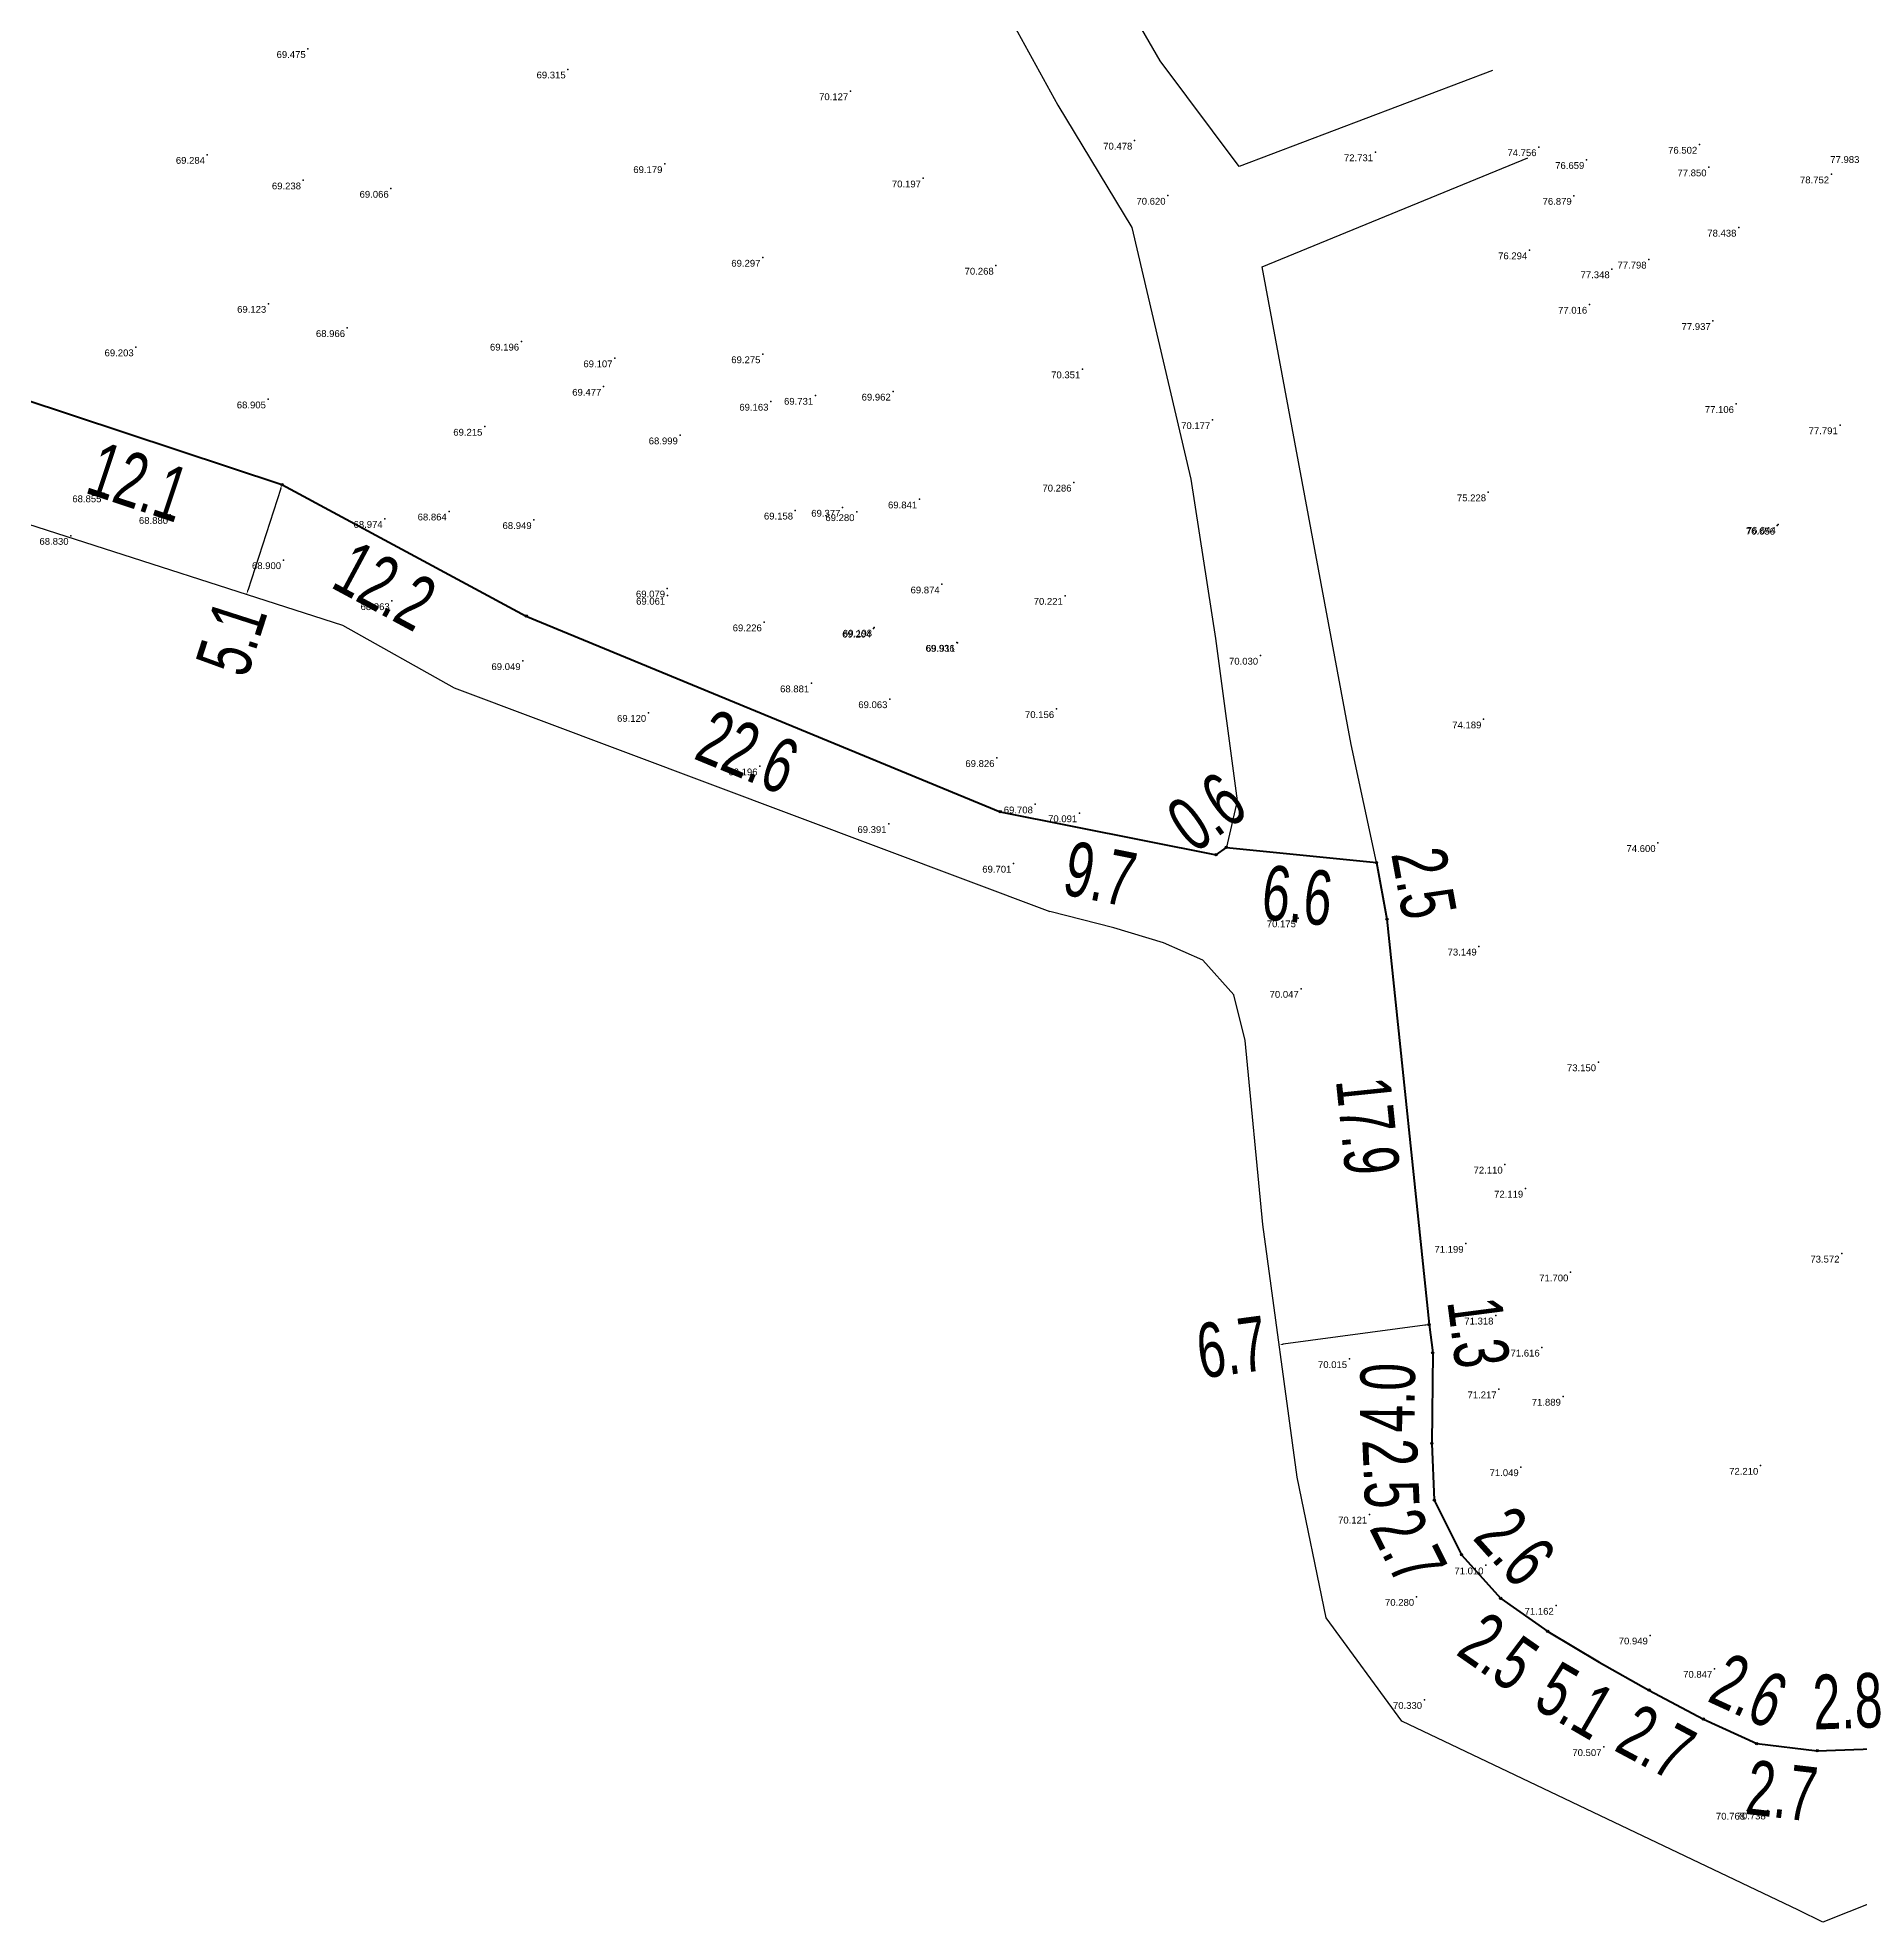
# Model space of a CAD drawing. Header units: millimetres. Extents: x 706139 to 707011, y 753722 to 954403.
# Drawn here: x 706292.8 to 706373, y 953740.5 to 953823.4 of the extents above; entities that cross this region are included whole.
import ezdxf
from ezdxf.enums import TextEntityAlignment as Align

# ---------------------------------------------------------------- set-up
doc = ezdxf.new("R2010")
doc.units = ezdxf.units.MM
doc.linetypes.add('SOLID_LINE', pattern=[0])
doc.layers.add('BD', color=1, linetype='Continuous', lineweight=40)
doc.layers.add('BD SYMBOL', color=7, linetype='Continuous', lineweight=30)
for name, color, linetype in [('dim', 7, 'Continuous'), ('Height', 7, 'Continuous'), ('RD', 5, 'Continuous')]:
    doc.layers.add(name, color=color, linetype=linetype)
doc.styles.add('DIM', font='ARIALN.TTF', dxfattribs={"width": 0.8, "height": 2.4})
doc.styles.get("Standard").update_dxf_attribs({"font": 'arial.ttf'})
doc.dimstyles.get("Standard").update_dxf_attribs({"dimtxt": 0.18, "dimasz": 0.18, "dimexe": 0.18, "dimexo": 0.0625, "dimgap": 0.09, "dimtad": 0, "dimtih": 1, "dimtoh": 1, "dimdec": 4, "dimzin": 0, "dimdsep": 46, "dimtxsty": 'Standard', "dimcen": 0.09, "dimadec": 0, "dimazin": 0, "dimtfac": 1, "dimtdec": 4, "dimtofl": 0, "dimtmove": 0, "dimatfit": 3, "dimfxl": 1, "dimtolj": 1, "dimtzin": 0, "dimarcsym": 0})

# ---------------------------------------------------------------- blocks, each defined once
blk = doc.blocks.new('BD')
at = {"linetype": 'ByBlock'}
for p, q in [((-0.037, -0.034), (0.037, 0.034)), ((-0.035, 0.035), (0.035, -0.035))]:
    blk.add_line(p, q, dxfattribs=at)
blk.add_circle((0, 0), 0.05)
blk.add_point((0, 0))
blk = doc.blocks.new('*D148')
at = {"layer": 'Defpoints', "color": 0, "transparency": 16777216}
for p in [(707619.839, 953718.936), (707619.917, 953716.818), (707622.744, 953716.922)]:
    blk.add_point(p, dxfattribs=at)
at = {"layer": 'dim', "color": 0, "transparency": 16777216, "insert": (707621.252, 953718.988), "char_height": 2.4, "attachment_point": 5, "rotation": 2.10685, "style": 'DIM'}
blk.add_mtext('\\A1;2.8', dxfattribs=at)
blk = doc.blocks.new('*D149')
at = {"layer": 'Defpoints', "color": 0, "transparency": 16777216}
for p in [(707617.256, 953717.134), (707619.917, 953716.818), (707617.028, 953715.215)]:
    blk.add_point(p, dxfattribs=at)
at = {"layer": 'dim', "color": 0, "transparency": 16777216, "insert": (707618.358, 953715.057), "char_height": 2.4, "attachment_point": 5, "rotation": 353.22771, "style": 'DIM'}
blk.add_mtext('\\A1;2.7', dxfattribs=at)
blk = doc.blocks.new('*D150')
at = {"layer": 'Defpoints', "color": 0, "transparency": 16777216}
for p in [(707615.723, 953720), (707614.904, 953718.211), (707617.256, 953717.134)]:
    blk.add_point(p, dxfattribs=at)
at = {"layer": 'dim', "color": 0, "transparency": 16777216, "insert": (707616.899, 953719.462), "char_height": 2.4, "attachment_point": 5, "rotation": 335.39657, "style": 'DIM'}
blk.add_mtext('\\A1;2.6', dxfattribs=at)
blk = doc.blocks.new('*D151')
at = {"layer": 'Defpoints', "color": 0, "transparency": 16777216}
for p in [(707612.507, 953719.489), (707611.627, 953717.84), (707614.904, 953718.211)]:
    blk.add_point(p, dxfattribs=at)
at = {"layer": 'dim', "color": 0, "transparency": 16777216, "insert": (707612.826, 953717.201), "char_height": 2.4, "attachment_point": 5, "rotation": 331.93496, "style": 'DIM'}
blk.add_mtext('\\A1;2.7', dxfattribs=at)
blk = doc.blocks.new('*D152')
at = {"layer": 'Defpoints', "color": 0, "transparency": 16777216}
for p in [(707608.054, 953722.074), (707607.031, 953720.312), (707612.507, 953719.489)]:
    blk.add_point(p, dxfattribs=at)
at = {"layer": 'dim', "color": 0, "transparency": 16777216, "insert": (707609.257, 953719.019), "char_height": 2.4, "attachment_point": 5, "rotation": 329.86451, "style": 'DIM'}
blk.add_mtext('\\A1;5.1', dxfattribs=at)
blk = doc.blocks.new('*D153')
at = {"layer": 'Defpoints', "color": 0, "transparency": 16777216}
for p in [(707605.983, 953723.522), (707604.851, 953721.904), (707608.054, 953722.074)]:
    blk.add_point(p, dxfattribs=at)
at = {"layer": 'dim', "color": 0, "transparency": 16777216, "insert": (707605.887, 953721.18), "char_height": 2.4, "attachment_point": 5, "rotation": 325.03956, "style": 'DIM'}
blk.add_mtext('\\A1;2.5', dxfattribs=at)
blk = doc.blocks.new('*D154')
at = {"layer": 'Defpoints', "color": 0, "transparency": 16777216}
for p in [(707605.742, 953726.779), (707604.257, 953725.449), (707605.983, 953723.522)]:
    blk.add_point(p, dxfattribs=at)
at = {"layer": 'dim', "color": 0, "transparency": 16777216, "insert": (707606.605, 953725.816), "char_height": 2.4, "attachment_point": 5, "rotation": 311.85057, "style": 'DIM'}
blk.add_mtext('\\A1;2.6', dxfattribs=at)
blk = doc.blocks.new('*D155')
at = {"layer": 'Defpoints', "color": 0, "transparency": 16777216}
for p in [(707603.056, 953727.85), (707601.328, 953726.986), (707604.257, 953725.449)]:
    blk.add_point(p, dxfattribs=at)
at = {"layer": 'dim', "color": 0, "transparency": 16777216, "insert": (707601.929, 953725.786), "char_height": 2.4, "attachment_point": 5, "rotation": 296.5746, "style": 'DIM'}
blk.add_mtext('\\A1;2.7', dxfattribs=at)
blk = doc.blocks.new('*D156')
at = {"layer": 'Defpoints', "color": 0, "transparency": 16777216}
for p in [(707601.081, 953730.269), (707602.949, 953730.349), (707603.056, 953727.85)]:
    blk.add_point(p, dxfattribs=at)
at = {"layer": 'dim', "color": 0, "transparency": 16777216, "insert": (707601.135, 953729.02), "char_height": 2.4, "attachment_point": 5, "rotation": 272.45174, "style": 'DIM'}
blk.add_mtext('\\A1;2.5', dxfattribs=at)
blk = doc.blocks.new('*D157')
at = {"layer": 'Defpoints', "color": 0, "transparency": 16777216}
for p in [(707601.034, 953734.354), (707602.988, 953734.335), (707602.949, 953730.349)]:
    blk.add_point(p, dxfattribs=at)
at = {"layer": 'dim', "color": 0, "transparency": 16777216, "insert": (707601.015, 953732.361), "char_height": 2.4, "attachment_point": 5, "rotation": 89.43942, "style": 'DIM'}
blk.add_mtext('\\A1;4.0', dxfattribs=at)
blk = doc.blocks.new('*D158')
at = {"layer": 'Defpoints', "color": 0, "transparency": 16777216}
for p in [(707602.826, 953735.58), (707604.914, 953735.852), (707602.988, 953734.335)]:
    blk.add_point(p, dxfattribs=at)
at = {"layer": 'dim', "color": 0, "transparency": 16777216, "insert": (707604.995, 953735.229), "char_height": 2.4, "attachment_point": 5, "rotation": 277.4137, "style": 'DIM'}
blk.add_mtext('\\A1;1.3', dxfattribs=at)
blk = doc.blocks.new('*D159')
at = {"layer": 'Defpoints', "color": 0, "transparency": 16777216}
for p in [(707600.972, 953753.425), (707599.193, 953753.24), (707602.826, 953735.58)]:
    blk.add_point(p, dxfattribs=at)
at = {"layer": 'dim', "color": 0, "transparency": 16777216, "insert": (707600.12, 953744.318), "char_height": 2.4, "attachment_point": 5, "rotation": 275.93144, "style": 'DIM'}
blk.add_mtext('\\A1;17.9', dxfattribs=at)
blk = doc.blocks.new('*D160')
at = {"layer": 'Defpoints', "color": 0, "transparency": 16777216}
for p in [(707600.514, 953755.912), (707602.366, 953756.253), (707600.972, 953753.425)]:
    blk.add_point(p, dxfattribs=at)
at = {"layer": 'dim', "color": 0, "transparency": 16777216, "insert": (707602.595, 953755.01), "char_height": 2.4, "attachment_point": 5, "rotation": 280.43454, "style": 'DIM'}
blk.add_mtext('\\A1;2.5', dxfattribs=at)
blk = doc.blocks.new('*D161')
at = {"layer": 'Defpoints', "color": 0, "transparency": 16777216}
for p in [(707593.906, 953756.586), (707600.514, 953755.912), (707593.723, 953754.796)]:
    blk.add_point(p, dxfattribs=at)
at = {"layer": 'dim', "color": 0, "transparency": 16777216, "insert": (707597.027, 953754.459), "char_height": 2.4, "attachment_point": 5, "rotation": 354.17611, "style": 'DIM'}
blk.add_mtext('\\A1;6.6', dxfattribs=at)
blk = doc.blocks.new('*D162')
at = {"layer": 'Defpoints', "color": 0, "transparency": 16777216}
for p in [(707592.432, 953757.675), (707593.449, 953756.258), (707593.906, 953756.586)]:
    blk.add_point(p, dxfattribs=at)
at = {"layer": 'dim', "color": 0, "transparency": 16777216, "insert": (707593.03, 953758.139), "char_height": 2.4, "attachment_point": 5, "rotation": 35.66792, "style": 'DIM'}
blk.add_mtext('\\A1;0.6', dxfattribs=at)
blk = doc.blocks.new('*D163')
at = {"layer": 'Defpoints', "color": 0, "transparency": 16777216}
for p in [(707583.952, 953758.154), (707583.592, 953756.35), (707593.449, 953756.258)]:
    blk.add_point(p, dxfattribs=at)
at = {"layer": 'dim', "color": 0, "transparency": 16777216, "insert": (707588.34, 953755.402), "char_height": 2.4, "attachment_point": 5, "rotation": 348.70979, "style": 'DIM'}
blk.add_mtext('\\A1;9.7', dxfattribs=at)
blk = doc.blocks.new('*D164')
at = {"layer": 'Defpoints', "color": 0, "transparency": 16777216}
for p in [(707563.082, 953766.768), (707562.391, 953765.094), (707583.952, 953758.154)]:
    blk.add_point(p, dxfattribs=at)
at = {"layer": 'dim', "color": 0, "transparency": 16777216, "insert": (707572.826, 953760.787), "char_height": 2.4, "attachment_point": 5, "rotation": 337.57183, "style": 'DIM'}
blk.add_mtext('\\A1;22.6', dxfattribs=at)
blk = doc.blocks.new('*D165')
at = {"layer": 'Defpoints', "color": 0, "transparency": 16777216}
for p in [(707552.326, 953772.556), (707551.486, 953770.996), (707563.082, 953766.768)]:
    blk.add_point(p, dxfattribs=at)
at = {"layer": 'dim', "color": 0, "transparency": 16777216, "insert": (707556.864, 953768.102), "char_height": 2.4, "attachment_point": 5, "rotation": 331.71449, "style": 'DIM'}
blk.add_mtext('\\A1;12.2', dxfattribs=at)
blk = doc.blocks.new('*D166')
at = {"layer": 'Defpoints', "color": 0, "transparency": 16777216}
for p in [(707540.851, 953776.351), (707540.265, 953774.579), (707552.326, 953772.556)]:
    blk.add_point(p, dxfattribs=at)
at = {"layer": 'dim', "color": 0, "transparency": 16777216, "insert": (707546.002, 953772.681), "char_height": 2.4, "attachment_point": 5, "rotation": 341.69997, "style": 'DIM'}
blk.add_mtext('\\A1;12.1', dxfattribs=at)
blk = doc.blocks.new('*D485')
at = {"layer": 'Defpoints', "color": 0, "transparency": 16777216}
for p in [(707602.826, 953735.58), (707596.227, 953734.69), (707596.227, 953734.69)]:
    blk.add_point(p, dxfattribs=at)
at = {"layer": 'dim', "color": 0, "lineweight": -2, "transparency": 16777216}
blk.add_line((707602.647, 953735.556), (707596.406, 953734.714), dxfattribs=at)
at = {"layer": 'dim', "color": 0, "transparency": 16777216}
for points in [[(707602.643, 953735.586), (707602.651, 953735.526), (707602.826, 953735.58)], [(707596.402, 953734.744), (707596.41, 953734.684), (707596.227, 953734.69)]]:
    blk.add_solid(points, dxfattribs=at)
at = {"layer": 'dim', "color": 0, "transparency": 16777216, "insert": (707594.145, 953734.577), "char_height": 2.4, "attachment_point": 5, "rotation": 7.68402, "style": 'DIM'}
blk.add_mtext('\\A1;6.7', dxfattribs=at)
blk = doc.blocks.new('*D486')
at = {"layer": 'Defpoints', "color": 0, "transparency": 16777216}
for p in [(707552.326, 953772.556), (707550.771, 953767.721), (707550.771, 953767.721)]:
    blk.add_point(p, dxfattribs=at)
at = {"layer": 'dim', "color": 0, "lineweight": -2, "transparency": 16777216}
blk.add_line((707552.271, 953772.385), (707550.826, 953767.893), dxfattribs=at)
at = {"layer": 'dim', "color": 0, "transparency": 16777216}
for points in [[(707552.242, 953772.394), (707552.299, 953772.376), (707552.326, 953772.556)], [(707550.797, 953767.902), (707550.855, 953767.883), (707550.771, 953767.721)]]:
    blk.add_solid(points, dxfattribs=at)
at = {"layer": 'dim', "color": 0, "transparency": 16777216, "insert": (707550.112, 953765.803), "char_height": 2.4, "attachment_point": 5, "rotation": 72.17335, "style": 'DIM'}
blk.add_mtext('\\A1;5.1', dxfattribs=at)
blk = doc.blocks.new('FGHFGH')
at = {"layer": 'BD'}
for p, q in [((707540.85074, 953776.3512), (707552.32574, 953772.5562)), ((707552.32574, 953772.5562), (707563.08174, 953766.7682)), ((707563.08174, 953766.7682), (707583.95174, 953758.1542)), ((707583.95174, 953758.1542), (707593.44874, 953756.2582)), ((707593.44874, 953756.2582), (707593.90574, 953756.5862)), ((707593.90574, 953756.5862), (707600.51374, 953755.9122)), ((707600.51374, 953755.9122), (707600.97174, 953753.4252)), ((707600.97174, 953753.4252), (707602.82574, 953735.5802)), ((707602.82574, 953735.5802), (707602.98774, 953734.3352)), ((707602.98774, 953734.3352), (707602.94874, 953730.3492)), ((707602.94874, 953730.3492), (707603.05574, 953727.8502)), ((707603.05574, 953727.8502), (707604.25674, 953725.4492)), ((707604.25674, 953725.4492), (707605.98274, 953723.5222)), ((707605.98274, 953723.5222), (707608.05374, 953722.0742)), ((707608.05374, 953722.0742), (707610.30874, 953720.7232)), ((707610.30874, 953720.7232), (707612.50674, 953719.4892)), ((707612.50674, 953719.4892), (707614.90374, 953718.2112)), ((707614.90374, 953718.2112), (707617.25574, 953717.1342)), ((707617.25574, 953717.1342), (707619.91674, 953716.8182)), ((707619.91674, 953716.8182), (707622.74374, 953716.9222))]:
    blk.add_line(p, q, dxfattribs=at)
at = {"layer": 'RD'}
for p, q in [((707590.99545, 953791.20673), (707587.08959, 953797.93714)), ((707584.39327, 953793.07724), (707586.48733, 953789.25762)), ((707594.47332, 953786.55322), (707590.99545, 953791.20673)), ((707605.61833, 953790.78775), (707594.47332, 953786.55322)), ((707586.48733, 953789.25762), (707589.74186, 953783.87713)), ((707595.47762, 953782.14478), (707607.17912, 953786.93638)), ((707589.74186, 953783.87713), (707592.33594, 953772.79182)), ((707599.40208, 953761.11459), (707595.47762, 953782.14478)), ((707595.47762, 953782.14478), (707595.47762, 953782.14478)), ((707592.33594, 953772.79182), (707593.42555, 953765.77962)), ((707541.12174, 953770.8242), (707554.98774, 953766.3652)), ((707554.98774, 953766.3652), (707559.90574, 953763.6042)), ((707593.42555, 953765.77962), (707594.38107, 953758.63842)), ((707559.90574, 953763.6042), (707586.13708, 953753.76022)), ((707600.51374, 953755.9122), (707599.40208, 953761.11459)), ((707594.38107, 953758.63842), (707593.9104, 953756.59328)), ((707588.95374, 953753.0492), (707586.13708, 953753.76022)), ((707591.13874, 953752.3842), (707588.95374, 953753.0492)), ((707592.87074, 953751.6192), (707591.13874, 953752.3842)), ((707594.23774, 953750.0972), (707592.87074, 953751.6192)), ((707594.73674, 953748.0812), (707594.23774, 953750.0972)), ((707595.51274, 953739.9872), (707594.73674, 953748.0812)), ((707597.01374, 953728.8622), (707595.51274, 953739.9872)), ((707598.29274, 953722.6662), (707597.01374, 953728.8622)), ((707601.62974, 953718.1252), (707598.29274, 953722.6662)), ((707619.08674, 953709.8082), (707601.62974, 953718.1252)), ((707629.17074, 953712.8592), (707620.16574, 953709.2672)), ((707620.16574, 953709.2672), (707619.08674, 953709.8082))]:
    blk.add_line(p, q, dxfattribs=at)
at = {"layer": 'BD SYMBOL'}
for p in [(707552.32574, 953772.5562, 68.697), (707563.08174, 953766.7682, 69.021), (707583.95174, 953758.1542, 69.67), (707593.90574, 953756.5862, 69.987), (707593.44874, 953756.2582, 70), (707600.51374, 953755.9122, 71.572), (707600.97174, 953753.4252, 71.527), (707602.82574, 953735.5802, 71.314), (707602.98774, 953734.3352, 71.069), (707602.94874, 953730.3492, 71.155), (707603.05574, 953727.8502, 71.015), (707604.25674, 953725.4492, 70.919), (707605.98274, 953723.5222, 70.899), (707608.05374, 953722.0742, 70.833), (707612.50674, 953719.4892, 70.991), (707614.90374, 953718.2112, 71.024), (707617.25574, 953717.1342, 71.017), (707619.91674, 953716.8182, 71.087)]:
    blk.add_blockref('BD', p, dxfattribs=at)
at = {"layer": 'dim'}
for p1, p2, distance, picture, middle in [((707552.32574, 953772.5562), (707540.85074, 953776.3512), 1.86691, '*D166', (707546.00204, 953772.68121)), ((707563.08174, 953766.7682), (707552.32574, 953772.5562), 1.77209, '*D165', (707556.864, 953768.1017)), ((707583.95174, 953758.1542), (707563.08174, 953766.7682), 1.81107, '*D164', (707572.82577, 953760.78713)), ((707593.44874, 953756.2582), (707583.95174, 953758.1542), 1.83987, '*D163', (707588.34003, 953755.40194)), ((707600.97174, 953753.4252), (707600.51374, 953755.9122), -1.88345, '*D160', (707602.59504, 953755.00982)), ((707600.51374, 953755.9122), (707593.90574, 953756.5862), 1.79914, '*D161', (707597.02718, 953754.45935)), ((707602.82574, 953735.5802), (707600.97174, 953753.4252), 1.78792, '*D159', (707600.12039, 953744.31794)), ((707602.98774, 953734.3352), (707602.82574, 953735.5802), -2.10627, '*D158', (707604.9954, 953735.22948)), ((707602.94874, 953730.3492), (707602.98774, 953734.3352), 1.95363, '*D157', (707601.0147, 953732.36132)), ((707603.05574, 953727.8502), (707602.94874, 953730.3492), 1.86937, '*D156', (707601.13458, 953729.01974)), ((707604.25674, 953725.4492), (707603.05574, 953727.8502), 1.93138, '*D155', (707601.9289, 953725.78568)), ((707605.98274, 953723.5222), (707604.25674, 953725.4492), -1.99381, '*D154', (707606.6049, 953725.81596)), ((707608.05374, 953722.0742), (707605.98274, 953723.5222), 1.97449, '*D153', (707605.88684, 953721.18002)), ((707612.50674, 953719.4892), (707608.05374, 953722.0742), 2.03807, '*D152', (707609.25703, 953719.01909)), ((707617.25574, 953717.1342), (707614.90374, 953718.2112), -1.96785, '*D150', (707616.89902, 953719.46189)), ((707622.74374, 953716.9222), (707619.91674, 953716.8182), -2.11875, '*D148', (707621.25235, 953718.98752)), ((707614.90374, 953718.2112), (707612.50674, 953719.4892), 1.86886, '*D151', (707612.82599, 953717.2011)), ((707619.91674, 953716.8182), (707617.25574, 953717.1342), 1.93247, '*D149', (707618.35835, 953715.05721))]:
    dim = blk.add_aligned_dim(p1=p1, p2=p2, distance=distance, dimstyle='Standard', dxfattribs=at)
    dim.commit()
    dim.dimension.update_dxf_attribs({"geometry": picture, "text_midpoint": middle})
for base, p1, p2, angle, picture, middle in [((707550.77092, 953767.72124), (707552.32574, 953772.5562), (707550.77092, 953767.72124), 252.1733536, '*D486', (707550.11214, 953765.80298)), ((707596.22745, 953734.68995), (707602.82574, 953735.5802), (707596.22745, 953734.68995), 187.684022, '*D485', (707594.14475, 953734.57747))]:
    dim = blk.add_linear_dim(base=base, p1=p1, p2=p2, angle=angle, dimstyle='Standard', override={"dimsd1": 0, "dimsd2": 0}, dxfattribs=at)
    dim.commit()
    dim.dimension.update_dxf_attribs({"geometry": picture, "text_midpoint": middle, "dimtype": 129})
dim = blk.add_linear_dim(base=(707592.43193, 953757.67491), p1=(707593.90574, 953756.5862), p2=(707593.44874, 953756.2582), angle=215.6679222, dimstyle='Standard', dxfattribs=at)
dim.commit()
dim.dimension.update_dxf_attribs({"geometry": '*D162', "text_midpoint": (707593.02957, 953758.13883), "dimtype": 129})

msp = doc.modelspace()

# ---------------------------------------------------------------- linework, layer by layer
at = {"color": 0, "linetype": 'SOLID_LINE'}
for p in [(706304.6514, 953822.9506, 69.4746), (706304.6514, 953822.9506, 69.4746), (706304.6514, 953822.9506, 69.4746), (706316.097, 953822.0482, 69.3152), (706316.097, 953822.0482, 69.3152), (706316.097, 953822.0482, 69.3152), (706328.535, 953821.091, 70.127), (706341.0423, 953818.916, 70.4778), (706341.0423, 953818.916, 70.4778), (706341.0423, 953818.916, 70.4778), (706300.2178, 953818.2911, 69.2845), (706300.2178, 953818.2911, 69.2845), (706300.2178, 953818.2911, 69.2845), (706351.6416, 953818.4046, 72.7308), (706358.8386, 953818.6284, 74.7557), (706360.941, 953818.065, 76.6593), (706365.9118, 953818.7369, 76.5022), (706320.3563, 953817.8822, 69.1787), (706320.3563, 953817.8822, 69.1787), (706320.3563, 953817.8822, 69.1787), (706331.738, 953817.251, 70.197), (706366.3233, 953817.7392, 77.85), (706371.7173, 953817.4304, 78.7521), (706304.4456, 953817.1644, 69.2382), (706304.4456, 953817.1644, 69.2382), (706304.4456, 953817.1644, 69.2382), (706308.3052, 953816.7973, 69.066), (706308.3052, 953816.7973, 69.066), (706308.3052, 953816.7973, 69.066), (706342.5063, 953816.4909, 70.6203), (706360.3872, 953816.4867, 76.8791), (706367.638, 953815.0869, 78.4375), (706358.4282, 953814.0876, 76.2941), (706324.6711, 953813.7621, 69.2974), (706324.6711, 953813.7621, 69.2974), (706324.6711, 953813.7621, 69.2974), (706334.941, 953813.412, 70.268), (706362.0578, 953813.2554, 77.348), (706363.6828, 953813.6794, 77.7977), (706302.9152, 953811.7328, 69.1229), (706302.9152, 953811.7328, 69.1229), (706302.9152, 953811.7328, 69.1229), (706361.0682, 953811.6941, 77.0159), (706306.3837, 953810.6667, 68.9658), (706306.3837, 953810.6667, 68.9658), (706306.3837, 953810.6667, 68.9658), (706366.5053, 953810.9774, 77.9369), (706297.0786, 953809.8177, 69.2027), (706297.0786, 953809.8177, 69.2027), (706297.0786, 953809.8177, 69.2027), (706314.0459, 953810.0697, 69.1963), (706314.0459, 953810.0697, 69.1963), (706314.0459, 953810.0697, 69.1963), (706318.1584, 953809.3344, 69.1072), (706318.1584, 953809.3344, 69.1072), (706318.1584, 953809.3344, 69.1072), (706324.6702, 953809.5136, 69.2753), (706324.6702, 953809.5136, 69.2753), (706324.6702, 953809.5136, 69.2753), (706317.6669, 953808.0823, 69.4765), (706317.6669, 953808.0823, 69.4765), (706317.6669, 953808.0823, 69.4765), (706338.751, 953808.849, 70.351), (706302.9002, 953807.525, 68.9047), (706302.9002, 953807.525, 68.9047), (706302.9002, 953807.525, 68.9047), (706325.0242, 953807.4251, 69.1626), (706325.0242, 953807.4251, 69.1626), (706325.0242, 953807.4251, 69.1626), (706326.9921, 953807.6856, 69.7305), (706326.9921, 953807.6856, 69.7305), (706326.9921, 953807.6856, 69.7305), (706330.408, 953807.869, 69.962), (706367.5279, 953807.3235, 77.1056), (706344.4742, 953806.6131, 70.1773), (706312.4308, 953806.3237, 69.2153), (706312.4308, 953806.3237, 69.2153), (706312.4308, 953806.3237, 69.2153), (706321.0349, 953805.9429, 68.9991), (706321.0349, 953805.9429, 68.9991), (706321.0349, 953805.9429, 68.9991), (706372.0985, 953806.389, 77.7913), (706295.66, 953803.393, 68.855), (706295.66, 953803.393, 68.855), (706295.66, 953803.393, 68.855), (706331.5693, 953803.1214, 69.8415), (706331.5693, 953803.1214, 69.8415), (706331.5693, 953803.1214, 69.8415), (706338.367, 953803.864, 70.286), (706356.616, 953803.436, 75.228), (706356.616, 953803.436, 75.228), (706298.5922, 953802.4392, 68.8796), (706298.5922, 953802.4392, 68.8796), (706298.5922, 953802.4392, 68.8796), (706308.0397, 953802.2653, 68.974), (706308.0397, 953802.2653, 68.974), (706308.0397, 953802.2653, 68.974), (706310.8623, 953802.5916, 68.8644), (706310.8623, 953802.5916, 68.8644), (706310.8623, 953802.5916, 68.8644), (706326.1058, 953802.6323, 69.158), (706326.1058, 953802.6323, 69.158), (706326.1058, 953802.6323, 69.158), (706328.1902, 953802.7571, 69.3766), (706328.1902, 953802.7571, 69.3766), (706328.1902, 953802.7571, 69.3766), (706328.8117, 953802.5632, 69.2802), (706328.8117, 953802.5632, 69.2802), (706328.8117, 953802.5632, 69.2802), (706294.2123, 953801.5192, 68.8296), (706294.2123, 953801.5192, 68.8296), (706294.2123, 953801.5192, 68.8296), (706314.5984, 953802.2142, 68.9488), (706314.5984, 953802.2142, 68.9488), (706314.5984, 953802.2142, 68.9488), (706369.3343, 953801.9675, 76.6556), (706369.375, 953802.0061, 76.6443), (706303.5678, 953800.4494, 68.9005), (706303.5678, 953800.4494, 68.9005), (706303.5678, 953800.4494, 68.9005), (706320.4722, 953799.2002, 69.0785), (706320.4722, 953799.2002, 69.0785), (706320.4722, 953799.2002, 69.0785), (706332.5622, 953799.3795, 69.8744), (706332.5622, 953799.3795, 69.8744), (706332.5622, 953799.3795, 69.8744), (706308.3503, 953798.6454, 68.9629), (706308.3503, 953798.6454, 68.9629), (706308.3503, 953798.6454, 68.9629), (706320.4789, 953798.8846, 69.061), (706320.4789, 953798.8846, 69.061), (706320.4789, 953798.8846, 69.061), (706337.983, 953798.878, 70.221), (706324.7317, 953797.712, 69.2259), (706324.7317, 953797.712, 69.2259), (706324.7317, 953797.712, 69.2259), (706329.5532, 953797.436, 69.2043), (706329.5532, 953797.436, 69.2043), (706329.5532, 953797.436, 69.2043), (706329.5826, 953797.4769, 69.1984), (706329.5826, 953797.4769, 69.1984), (706329.5826, 953797.4769, 69.1984), (706333.2207, 953796.8132, 69.9361), (706333.2207, 953796.8132, 69.9361), (706333.2207, 953796.8132, 69.9361), (706333.2424, 953796.8108, 69.9112), (706333.2424, 953796.8108, 69.9112), (706333.2424, 953796.8108, 69.9112), (706314.1118, 953796.0054, 69.0488), (706314.1118, 953796.0054, 69.0488), (706314.1118, 953796.0054, 69.0488), (706346.5814, 953796.2446, 70.0297), (706326.8178, 953795.0257, 68.8808), (706326.8178, 953795.0257, 68.8808), (706326.8178, 953795.0257, 68.8808), (706330.2621, 953794.3296, 69.0633), (706330.2621, 953794.3296, 69.0633), (706330.2621, 953794.3296, 69.0633), (706319.6411, 953793.7255, 69.1195), (706319.6411, 953793.7255, 69.1195), (706319.6411, 953793.7255, 69.1195), (706337.6, 953793.893, 70.156), (706356.41, 953793.438, 74.189), (706356.41, 953793.438, 74.189), (706334.9756, 953791.7403, 69.8257), (706334.9756, 953791.7403, 69.8257), (706334.9756, 953791.7403, 69.8257), (706324.5432, 953791.3719, 69.1964), (706324.5432, 953791.3719, 69.1964), (706324.5432, 953791.3719, 69.1964), (706336.6648, 953789.6972, 69.7076), (706336.6648, 953789.6972, 69.7076), (706336.6648, 953789.6972, 69.7076), (706338.6163, 953789.3078, 70.0905), (706338.6163, 953789.3078, 70.0905), (706338.6163, 953789.3078, 70.0905), (706330.2234, 953788.8346, 69.391), (706330.2234, 953788.8346, 69.391), (706330.2234, 953788.8346, 69.391), (706364.079, 953787.998, 74.6), (706364.079, 953787.998, 74.6), (706335.719, 953787.0896, 69.7011), (706335.719, 953787.0896, 69.7011), (706335.719, 953787.0896, 69.7011), (706348.2445, 953784.6845, 70.1748), (706348.2445, 953784.6845, 70.1748), (706348.2445, 953784.6845, 70.1748), (706356.204, 953783.44, 73.149), (706356.204, 953783.44, 73.149), (706348.3693, 953781.5792, 70.0472), (706361.459, 953778.347, 73.15), (706361.459, 953778.347, 73.15), (706357.3478, 953773.8425, 72.1096), (706358.2504, 953772.7842, 72.119), (706355.6257, 953770.3564, 71.1994), (706372.175, 953769.924, 73.572), (706372.175, 953769.924, 73.572), (706360.2388, 953769.0965, 71.6999), (706356.9416, 953767.1972, 71.3181), (706358.9762, 953765.7876, 71.6161), (706350.4982, 953765.282, 70.0149), (706357.0808, 953763.9496, 71.217), (706359.9078, 953763.6245, 71.8888), (706358.053, 953760.5222, 71.0495), (706368.6, 953760.585, 72.21), (706368.6, 953760.585, 72.21), (706351.382, 953758.436, 70.121), (706356.5033, 953756.2003, 71.0097), (706353.4491, 953754.8146, 70.28), (706359.5954, 953754.424, 71.1625), (706363.7386, 953753.1146, 70.9492), (706366.5743, 953751.6458, 70.8475), (706353.7992, 953750.2775, 70.3301), (706361.6971, 953748.2018, 70.5072), (706368.017, 953745.403, 70.768), (706368.9268, 953745.4114, 70.738)]:
    msp.add_point(p, dxfattribs=at)

# ---------------------------------------------------------------- block references
msp.add_blockref('FGHFGH', (-1248.8207, 31.2158))

# ---------------------------------------------------------------- texts
at = {"layer": 'Height', "color": 4, "linetype": 'SOLID_LINE'}
for s, p in [('69.475', (706304.5514, 953822.8506, 69.4746)), ('69.475', (706304.5514, 953822.8506, 69.4746)), ('69.475', (706304.5514, 953822.8506, 69.4746)), ('69.315', (706315.997, 953821.9482, 69.3152)), ('69.315', (706315.997, 953821.9482, 69.3152)), ('69.315', (706315.997, 953821.9482, 69.3152)), ('70.127', (706328.435, 953820.991, 70.127)), ('69.284', (706300.1178, 953818.1911, 69.2845)), ('69.284', (706300.1178, 953818.1911, 69.2845)), ('69.284', (706300.1178, 953818.1911, 69.2845)), ('70.478', (706340.9423, 953818.816, 70.4778)), ('70.478', (706340.9423, 953818.816, 70.4778)), ('70.478', (706340.9423, 953818.816, 70.4778)), ('72.731', (706351.5416, 953818.3046, 72.7308)), ('74.756', (706358.7386, 953818.5284, 74.7557)), ('76.502', (706365.8118, 953818.6369, 76.5022)), ('77.983', (706372.9512, 953818.2264, 77.9826)), ('69.179', (706320.2563, 953817.7822, 69.1787)), ('69.179', (706320.2563, 953817.7822, 69.1787)), ('69.179', (706320.2563, 953817.7822, 69.1787)), ('76.659', (706360.841, 953817.965, 76.6593)), ('77.850', (706366.2233, 953817.6392, 77.85)), ('78.752', (706371.6173, 953817.3304, 78.7521)), ('69.238', (706304.3456, 953817.0644, 69.2382)), ('69.238', (706304.3456, 953817.0644, 69.2382)), ('69.238', (706304.3456, 953817.0644, 69.2382)), ('69.066', (706308.2052, 953816.6973, 69.066)), ('69.066', (706308.2052, 953816.6973, 69.066)), ('69.066', (706308.2052, 953816.6973, 69.066)), ('70.197', (706331.638, 953817.151, 70.197)), ('70.620', (706342.4063, 953816.3909, 70.6203)), ('76.879', (706360.2872, 953816.3867, 76.8791)), ('78.438', (706367.538, 953814.9869, 78.4375)), ('76.294', (706358.3282, 953813.9876, 76.2941)), ('69.297', (706324.5711, 953813.6621, 69.2974)), ('69.297', (706324.5711, 953813.6621, 69.2974)), ('69.297', (706324.5711, 953813.6621, 69.2974)), ('70.268', (706334.841, 953813.312, 70.268)), ('77.348', (706361.9578, 953813.1554, 77.348)), ('77.798', (706363.5828, 953813.5794, 77.7977)), ('69.123', (706302.8152, 953811.6328, 69.1229)), ('69.123', (706302.8152, 953811.6328, 69.1229)), ('69.123', (706302.8152, 953811.6328, 69.1229)), ('77.016', (706360.9682, 953811.5941, 77.0159)), ('68.966', (706306.2837, 953810.5667, 68.9658)), ('68.966', (706306.2837, 953810.5667, 68.9658)), ('68.966', (706306.2837, 953810.5667, 68.9658)), ('77.937', (706366.4053, 953810.8774, 77.9369)), ('69.203', (706296.9786, 953809.7177, 69.2027)), ('69.203', (706296.9786, 953809.7177, 69.2027)), ('69.203', (706296.9786, 953809.7177, 69.2027)), ('69.196', (706313.9459, 953809.9697, 69.1963)), ('69.196', (706313.9459, 953809.9697, 69.1963)), ('69.196', (706313.9459, 953809.9697, 69.1963)), ('69.107', (706318.0584, 953809.2344, 69.1072)), ('69.107', (706318.0584, 953809.2344, 69.1072)), ('69.107', (706318.0584, 953809.2344, 69.1072)), ('69.275', (706324.5702, 953809.4136, 69.2753)), ('69.275', (706324.5702, 953809.4136, 69.2753)), ('69.275', (706324.5702, 953809.4136, 69.2753)), ('70.351', (706338.651, 953808.749, 70.351)), ('68.905', (706302.8002, 953807.425, 68.9047)), ('68.905', (706302.8002, 953807.425, 68.9047)), ('68.905', (706302.8002, 953807.425, 68.9047)), ('69.477', (706317.5669, 953807.9823, 69.4765)), ('69.477', (706317.5669, 953807.9823, 69.4765)), ('69.477', (706317.5669, 953807.9823, 69.4765)), ('69.163', (706324.9242, 953807.3251, 69.1626)), ('69.163', (706324.9242, 953807.3251, 69.1626)), ('69.163', (706324.9242, 953807.3251, 69.1626)), ('69.731', (706326.8921, 953807.5856, 69.7305)), ('69.731', (706326.8921, 953807.5856, 69.7305)), ('69.731', (706326.8921, 953807.5856, 69.7305)), ('69.962', (706330.308, 953807.769, 69.962)), ('70.177', (706344.3742, 953806.5131, 70.1773)), ('77.106', (706367.4279, 953807.2235, 77.1056)), ('69.215', (706312.3308, 953806.2237, 69.2153)), ('69.215', (706312.3308, 953806.2237, 69.2153)), ('69.215', (706312.3308, 953806.2237, 69.2153)), ('68.999', (706320.9349, 953805.8429, 68.9991)), ('68.999', (706320.9349, 953805.8429, 68.9991)), ('68.999', (706320.9349, 953805.8429, 68.9991)), ('77.791', (706371.9985, 953806.289, 77.7913)), ('68.855', (706295.56, 953803.293, 68.855)), ('68.855', (706295.56, 953803.293, 68.855)), ('68.855', (706295.56, 953803.293, 68.855)), ('70.286', (706338.267, 953803.764, 70.286)), ('75.228', (706356.516, 953803.336, 75.228)), ('75.228', (706356.516, 953803.336, 75.228)), ('68.880', (706298.4922, 953802.3392, 68.8796)), ('68.880', (706298.4922, 953802.3392, 68.8796)), ('68.880', (706298.4922, 953802.3392, 68.8796)), ('68.864', (706310.7623, 953802.4916, 68.8644)), ('68.864', (706310.7623, 953802.4916, 68.8644)), ('68.864', (706310.7623, 953802.4916, 68.8644)), ('69.158', (706326.0058, 953802.5323, 69.158)), ('69.158', (706326.0058, 953802.5323, 69.158)), ('69.158', (706326.0058, 953802.5323, 69.158)), ('69.377', (706328.0902, 953802.6571, 69.3766)), ('69.377', (706328.0902, 953802.6571, 69.3766)), ('69.377', (706328.0902, 953802.6571, 69.3766)), ('69.280', (706328.7117, 953802.4632, 69.2802)), ('69.280', (706328.7117, 953802.4632, 69.2802)), ('69.280', (706328.7117, 953802.4632, 69.2802)), ('69.841', (706331.4693, 953803.0214, 69.8415)), ('69.841', (706331.4693, 953803.0214, 69.8415)), ('69.841', (706331.4693, 953803.0214, 69.8415)), ('68.974', (706307.9397, 953802.1653, 68.974)), ('68.974', (706307.9397, 953802.1653, 68.974)), ('68.974', (706307.9397, 953802.1653, 68.974)), ('68.949', (706314.4984, 953802.1142, 68.9488)), ('68.949', (706314.4984, 953802.1142, 68.9488)), ('68.949', (706314.4984, 953802.1142, 68.9488)), ('76.656', (706369.2343, 953801.8675, 76.6556)), ('76.644', (706369.275, 953801.9061, 76.6443)), ('68.830', (706294.1123, 953801.4192, 68.8296)), ('68.830', (706294.1123, 953801.4192, 68.8296)), ('68.830', (706294.1123, 953801.4192, 68.8296)), ('68.900', (706303.4678, 953800.3494, 68.9005)), ('68.900', (706303.4678, 953800.3494, 68.9005)), ('68.900', (706303.4678, 953800.3494, 68.9005)), ('69.079', (706320.3722, 953799.1002, 69.0785)), ('69.079', (706320.3722, 953799.1002, 69.0785)), ('69.079', (706320.3722, 953799.1002, 69.0785)), ('69.874', (706332.4622, 953799.2795, 69.8744)), ('69.874', (706332.4622, 953799.2795, 69.8744)), ('69.874', (706332.4622, 953799.2795, 69.8744)), ('68.963', (706308.2503, 953798.5454, 68.9629)), ('68.963', (706308.2503, 953798.5454, 68.9629)), ('68.963', (706308.2503, 953798.5454, 68.9629)), ('69.061', (706320.3789, 953798.7846, 69.061)), ('69.061', (706320.3789, 953798.7846, 69.061)), ('69.061', (706320.3789, 953798.7846, 69.061)), ('70.221', (706337.883, 953798.778, 70.221)), ('69.226', (706324.6317, 953797.612, 69.2259)), ('69.226', (706324.6317, 953797.612, 69.2259)), ('69.226', (706324.6317, 953797.612, 69.2259)), ('69.204', (706329.4532, 953797.336, 69.2043)), ('69.204', (706329.4532, 953797.336, 69.2043)), ('69.204', (706329.4532, 953797.336, 69.2043)), ('69.198', (706329.4826, 953797.3769, 69.1984)), ('69.198', (706329.4826, 953797.3769, 69.1984)), ('69.198', (706329.4826, 953797.3769, 69.1984)), ('69.936', (706333.1207, 953796.7132, 69.9361)), ('69.936', (706333.1207, 953796.7132, 69.9361)), ('69.936', (706333.1207, 953796.7132, 69.9361)), ('69.911', (706333.1424, 953796.7108, 69.9112)), ('69.911', (706333.1424, 953796.7108, 69.9112)), ('69.911', (706333.1424, 953796.7108, 69.9112)), ('69.049', (706314.0118, 953795.9054, 69.0488)), ('69.049', (706314.0118, 953795.9054, 69.0488)), ('69.049', (706314.0118, 953795.9054, 69.0488)), ('70.030', (706346.4814, 953796.1446, 70.0297)), ('68.881', (706326.7178, 953794.9257, 68.8808)), ('68.881', (706326.7178, 953794.9257, 68.8808)), ('68.881', (706326.7178, 953794.9257, 68.8808)), ('69.063', (706330.1621, 953794.2296, 69.0633)), ('69.063', (706330.1621, 953794.2296, 69.0633)), ('69.063', (706330.1621, 953794.2296, 69.0633)), ('69.120', (706319.5411, 953793.6255, 69.1195)), ('69.120', (706319.5411, 953793.6255, 69.1195)), ('69.120', (706319.5411, 953793.6255, 69.1195)), ('70.156', (706337.5, 953793.793, 70.156)), ('74.189', (706356.31, 953793.338, 74.189)), ('74.189', (706356.31, 953793.338, 74.189)), ('69.826', (706334.8756, 953791.6403, 69.8257)), ('69.826', (706334.8756, 953791.6403, 69.8257)), ('69.826', (706334.8756, 953791.6403, 69.8257)), ('69.196', (706324.4432, 953791.2719, 69.1964)), ('69.196', (706324.4432, 953791.2719, 69.1964)), ('69.196', (706324.4432, 953791.2719, 69.1964)), ('69.708', (706336.5648, 953789.5972, 69.7076)), ('69.708', (706336.5648, 953789.5972, 69.7076)), ('69.708', (706336.5648, 953789.5972, 69.7076)), ('70.091', (706338.5163, 953789.2078, 70.0905)), ('70.091', (706338.5163, 953789.2078, 70.0905)), ('70.091', (706338.5163, 953789.2078, 70.0905)), ('69.391', (706330.1234, 953788.7346, 69.391)), ('69.391', (706330.1234, 953788.7346, 69.391)), ('69.391', (706330.1234, 953788.7346, 69.391)), ('74.600', (706363.979, 953787.898, 74.6)), ('74.600', (706363.979, 953787.898, 74.6)), ('69.701', (706335.619, 953786.9896, 69.7011)), ('69.701', (706335.619, 953786.9896, 69.7011)), ('69.701', (706335.619, 953786.9896, 69.7011)), ('70.175', (706348.1445, 953784.5845, 70.1748)), ('70.175', (706348.1445, 953784.5845, 70.1748)), ('70.175', (706348.1445, 953784.5845, 70.1748)), ('73.149', (706356.104, 953783.34, 73.149)), ('73.149', (706356.104, 953783.34, 73.149)), ('70.047', (706348.2693, 953781.4792, 70.0472)), ('73.150', (706361.359, 953778.247, 73.15)), ('73.150', (706361.359, 953778.247, 73.15)), ('72.110', (706357.2478, 953773.7425, 72.1096)), ('72.119', (706358.1504, 953772.6842, 72.119)), ('71.199', (706355.5257, 953770.2564, 71.1994)), ('73.572', (706372.075, 953769.824, 73.572)), ('73.572', (706372.075, 953769.824, 73.572)), ('71.700', (706360.1388, 953768.9965, 71.6999)), ('71.318', (706356.8416, 953767.0972, 71.3181)), ('70.015', (706350.3982, 953765.182, 70.0149)), ('71.616', (706358.8762, 953765.6876, 71.6161)), ('71.217', (706356.9808, 953763.8496, 71.217)), ('71.889', (706359.8078, 953763.5245, 71.8888)), ('71.049', (706357.953, 953760.4222, 71.0495)), ('72.210', (706368.5, 953760.485, 72.21)), ('72.210', (706368.5, 953760.485, 72.21)), ('70.121', (706351.282, 953758.336, 70.121)), ('71.010', (706356.4033, 953756.1003, 71.0097)), ('70.280', (706353.3491, 953754.7146, 70.28)), ('71.162', (706359.4954, 953754.324, 71.1625)), ('70.949', (706363.6386, 953753.0146, 70.9492)), ('70.847', (706366.4743, 953751.5458, 70.8475)), ('70.330', (706353.6992, 953750.1775, 70.3301)), ('70.507', (706361.5971, 953748.1018, 70.5072)), ('70.768', (706367.917, 953745.303, 70.768)), ('70.738', (706368.8268, 953745.3114, 70.738))]:
    msp.add_text(s, height=0.3, dxfattribs=at).set_placement(p, align=Align.TOP_RIGHT)

doc.saveas('drawing.dxf')
